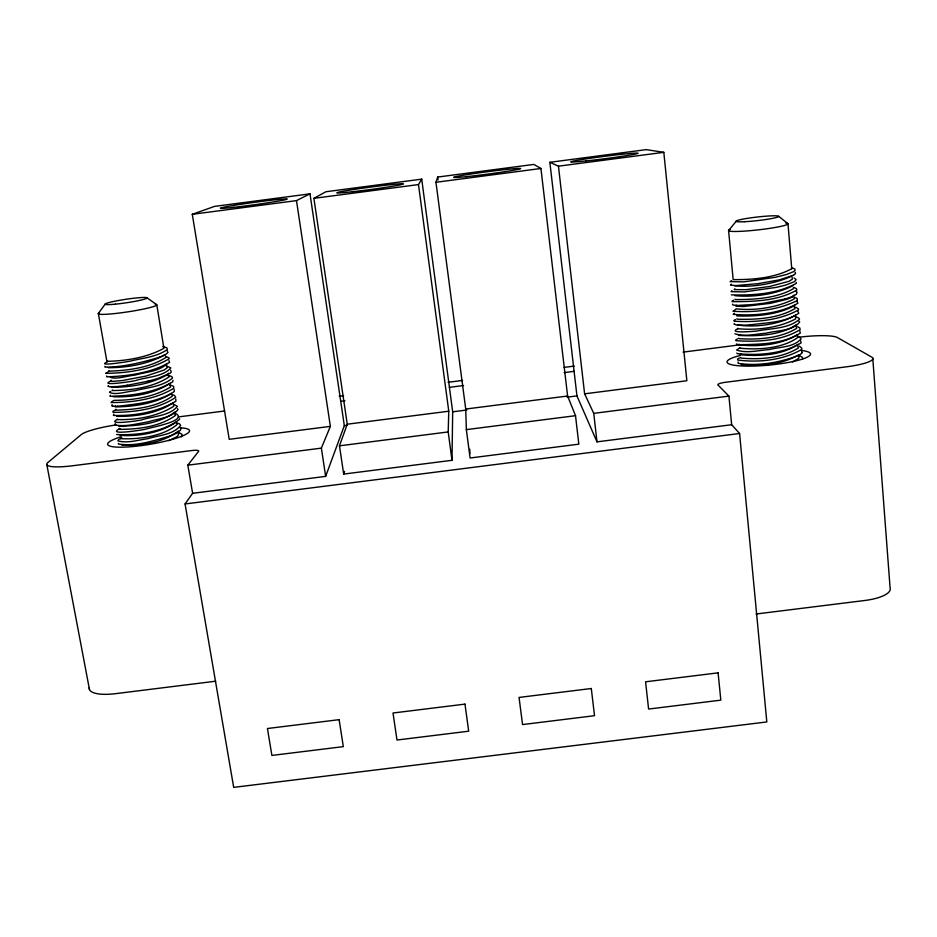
<?xml version="1.0" encoding="UTF-8"?>
<svg xmlns="http://www.w3.org/2000/svg" width="937" height="937" viewBox="0 0 937 937"><rect width="100%" height="100%" fill="white"/><g stroke="black" fill="none" stroke-linecap="round" stroke-linejoin="round"><path stroke-width="1.41" d="M451.997 460.301L452.676 411.811L421.72 179.154L325.924 191.745L313.895 198.328L347.252 424.203L339.463 445.825L343.68 474.075L451.997 460.301L448.202 431.934L448.764 411.214L418.488 184.577L421.72 179.154M118.437 443.365L118.413 444.021C135.678 446.773 153.762 440.777 170.323 435.881M737.548 325.034C755.597 327.587 779.221 324.752 795.654 315.078M737.852 328.255L737.817 328.735C756.955 330.41 778.413 327.962 795.583 318.955L795.618 316.964M116.762 415.829L116.703 416.321C135.642 416.778 157.545 413.522 173.345 402.676M168.473 373.16L168.344 374.074C151.829 384.006 130.536 387.332 111.48 387.344L111.714 386.911M801.967 352.792L801.475 350.497M739.691 347.58L739.598 348.131C758.138 350.087 782.336 348.576 797.692 337.589L797.34 336.582M156.807 304.923L163.916 348.295C147.05 357.594 125.769 361.014 106.877 361.319L98.338 313.473L105.272 304.033M108.153 367.667C126.296 367.854 148.749 364.224 165.135 354.561M794.892 304.654L794.599 305.614C777.476 314.867 756.218 316.554 736.951 315.945L736.869 315.101M802.611 359.129L802.447 357.348L799.038 355.369M343.68 474.075L344.547 471.358M435.951 182.282L437.708 177.058L533.809 164.42L540.93 168.484L567.599 396.011L575.517 415.688L578.832 444.161L470.093 457.994L466.357 429.626L465.724 409.047L435.951 182.282L540.93 168.484M739.445 344.312L739.27 344.839C758.209 347.1 780.603 344.793 797.235 334.931M799.097 337.226A32.362 5.2 -5.4 0 1 837.444 337.554L871.691 357.091A35.43 6.161 -5 0 1 845.912 366.894L725.179 382.331A8.96 1.64 -5.7 0 0 717.906 384.931L728.927 396.105L731.656 424.719L739.586 433.503L766.817 721.947L233.688 787.373L185.057 503.965L192.612 493.295L325.654 476.371L344.324 425.667L309.995 193.842L214.526 206.398L192.284 214.304L229.202 439.312L330.363 426.37L296.49 200.612L309.995 193.842M732.476 304.138L732.968 305.029L737.044 305.439L753.735 304.502M794.33 298.142L793.955 299.114C776.796 307.711 754.39 310.908 736.002 308.812M175.055 411.811C160.098 423.641 137.47 426.136 118.612 426.077L118.355 425.609M325.654 476.371L321.368 448.132L330.363 426.37M734.292 323.534L734.058 324.097L736.213 324.916L741.6 325.244M796.579 324.507C780.708 335.493 757.693 336.395 738.625 335.399L738.344 334.942M166.868 363.872C158.798 371.614 145.75 371.989 135.326 375.034C128.369 375.643 114.888 379.989 110.308 377.072M178.288 431.032C163.307 442.826 140.702 445.953 121.915 445.098L121.81 444.548M734.913 295.67C752.762 297.451 776.105 294.452 793.03 285.609M798.219 344.289C782.29 355.182 759.275 356.587 740.312 354.725L740.827 353.6M170.136 383.315C154.394 393.891 131.578 397.557 113.26 396.738M181.333 436.911L182.083 434.417L178.311 432.18M794.026 295.143L792.011 297.134L787.021 299.29L770.472 303.342L743.755 306.504L736.669 306.305L735.768 306.012L736.318 305.157M108.856 370.806L108.598 371.193C127.701 370.548 149.463 367.901 165.755 357.559L165.521 356.739M112.358 390.073L112.053 390.53C131.028 390.53 153 387.508 169.035 376.92L167.887 375.28M115.848 409.235L115.954 410.16C134.916 409.692 156.596 407.244 172.291 396.199L172.174 395.238M119.315 428.291L119.327 429.345C138.243 429.415 160.051 426.651 175.535 415.372L174.587 413.475M738.157 361.963L738.075 363.287C758.22 366.496 779.783 362.549 798.804 355.357M115.298 406.026L115.31 406.927C134.319 406.67 155.202 403.636 171.518 393.517M176.531 421.966C160.813 432.753 138.817 436.689 120.077 435.365M778.706 216.33L787.97 223.744L791.742 268.732C774.524 278.102 752.587 279.765 733.167 279.613L728.588 230.525L736.248 221.214M192.612 493.295L187.822 465.174L198.632 451.318A8.89 1.616 -9.4 0 0 191.464 450.58L73.063 465.712A35.02 6.02 -10 0 1 47.881 462.515L81.25 434.592A31.999 5.107 -9.6 0 1 116.106 424.941M106.654 375.983L106.689 376.838C127.912 376.135 151.056 372.961 169.585 362.361L168.941 360.593M104.932 366.344L104.979 367.128C123.391 367.14 141.698 362.549 159.267 357.325M798.792 354.713C782.266 364.692 760.469 366.484 741.483 364.587L741.05 364.06M113.845 414.224L113.4 415.407C134.436 416.169 157.756 411.987 175.945 401.188L175.769 399.092M112.124 404.702L111.702 405.826L112.78 406.166M110.32 395.156L109.945 396.21C131.145 395.953 154.406 392.837 172.795 381.804L172.9 380.293M121.564 437.427L120.709 438.668C138.348 439.629 163.858 436.22 177.222 424.391L176.777 423.395M791.894 276.028C775.227 283.911 750.408 287.753 734.292 285.703M108.446 385.599L107.907 386.138L109.594 386.782L118.191 386.477M111.058 380.199L110.496 381.043L113.178 381.336L122.595 380.516L145.985 376.077L164.373 369.916L167.184 367.737L166.798 366.016M177.011 432.894L180.583 430.095L180.864 427.752M106.877 361.319L107.521 360.897M165.228 354.807L167.934 352.605L167.29 350.906M731.949 290.704L731.094 291.653L744.4 291.887L776.211 287.401L785.511 285.141L794.435 281.65L796.122 279.577L793.99 277.926M734.901 288.83L734.221 289.615L746.168 289.674L769.956 286.441L789.212 281.217L792.315 279.191L792.128 277.446M734.456 313.251L733.214 314.375C754.379 316.05 779.291 313.86 797.914 303.248L796.907 301.327M110.753 391.455L109.488 392.123C114.361 395.765 127.748 391.233 135.033 390.741C147.542 387.438 162.394 386.735 172.502 378.056L171.904 376.662L169.257 375.643M737.571 338.772L735.604 340.131L735.92 340.693C757.073 342.11 781.739 341.045 800.104 329.66L799.882 328.02L797.563 326.65M792.21 296.642L796.321 294.335L797.036 292.297M117.008 419.612C105.284 425.679 142.611 420.244 142.33 419.671C153.703 416.157 169.527 415.969 177.421 406.365L173.122 403.894M793.358 275.314L779.279 279.87L758.033 283.665L735.674 285.586L730.473 285.035L731.375 284.145M113.412 400.614L111.034 402.535C132.012 402.664 155.647 399.361 173.802 388.269L173.532 386.255L169.761 384.908M733.683 300.145L731.949 301.234L732.394 301.655C753.758 301.691 778.073 300.964 796.813 290.037L796.415 288.596L793.897 287.448M739.434 357.946L737.536 359.07L737.724 360.042C758.841 362.806 783.426 360.218 801.779 349.337L801.826 348.166L799.296 346.104M792.433 361.998L798.804 358.332L799.05 356.095M115.157 410.137L112.944 411.273L113.119 412.362C134.085 412.292 158.271 409.246 175.699 397.335L174.528 395.414L171.483 394.407M119.995 428.596C104.698 436.01 144.345 429.825 146.512 428.912C148.667 427.858 188.278 420.994 176.062 413.674M109.863 381.523C99.006 386.559 136.743 380.832 136.252 380.352C147.367 376.861 162.897 376.885 170.874 367.913L166.236 365.84M735.557 319.529L733.835 320.466L734.198 321.215C755.62 322.515 779.783 320.431 798.511 309.901L798.441 308.859L795.665 307.09M121.705 438.012L118.788 439.371L117.839 440.835C127.526 443.599 138.196 439.957 148.011 438.657C158.775 435.201 173.286 434.885 180.618 425.468L179.599 423.911L176.613 422.786M168.73 440.695L176.414 436.982L177.983 435.67L178.733 433.374M737.63 328.817C726.995 333.689 754.613 331.311 757.131 330.984C771.034 328.231 788.486 328.922 799.495 319.236L799.003 318.205L795.361 316.519M739.48 348.002L736.599 350.087C747 353.554 758.736 350.321 769.476 349.536C779.818 346.831 793.651 347.451 801.041 338.936L799.425 336.828L797.305 335.973M108.001 371.942L105.682 373.336C126.823 373.195 151.068 369.764 169.187 358.719L168.906 357.817L165.849 356.482M731.668 280.667L730.052 281.615L743.591 281.861L775.473 277.282L786.717 274.447L793.721 271.601L794.951 270.559L794.998 269.177L791.976 267.713M157.92 378.478L170.171 373.207L171.248 372.083L170.686 370.256M735.557 309.526L733.003 311.236C754.273 312.735 778.097 310.1 797.317 300.519L797.211 298.493L793.592 296.935M107.333 361.975C94.578 367.058 130.419 361.307 130.477 361.061C142.834 358.016 156.784 357.067 167.325 349.489L166.845 347.756L162.874 346.667M784.96 299.008L764.463 303.12A30.851 3.725 -8.7 0 1 753.922 304.408M148.315 381.136L127.151 385.318M549.855 162.3L646.284 149.627L663.818 152.333L686.856 380.75L584.606 393.833L558.452 166.177L549.855 162.3L576.946 395.906L596.986 441.854L731.656 424.719M192.284 214.304L296.49 200.612M313.895 198.328L418.488 184.577M558.452 166.177L663.818 152.333M178.241 416.942L224.657 410.98M339.253 396.269L343.61 395.707M448.05 382.296L462.55 380.434M564.097 367.398L574.252 366.098M683.05 352.125L739.621 344.863M340.717 401.294L344.945 400.755M449.42 387.344L463.569 385.529M564.168 372.621L574.1 371.345M347.252 424.203L448.764 411.214M465.724 409.047L567.599 396.011M344.324 425.667L347.135 425.316M452.676 411.811L466.778 410.008M567.049 397.171L576.946 395.906M187.822 465.174L321.368 448.132M339.463 445.825L448.202 431.934M466.357 429.626L575.517 415.688M584.606 393.833L593.742 413.358L728.927 396.105M185.057 503.965L739.586 433.503M215.721 681.199L115.474 693.673A33.955 10.471 -12.1 0 1 89.308 687.676M756.112 614.004L864.418 600.535A34.353 10.694 -2.8 0 0 890.103 587.979L872.745 358.075M749.834 324.928C766.115 322.586 784.937 322.843 798.792 313.204L797.797 311.213M117.535 406.295C136.743 403.988 157.861 402.278 174.329 391.514L174.141 389.487M739.89 344.746C760.071 344.242 783.004 344.219 800.327 333.033L799.765 330.878M113.916 400.357C132.972 400.345 153.984 397.054 170.44 387.086L170.136 385.236M731.317 294.85C752.891 295.553 777.37 293.925 796.38 283.279L796.169 282.342M796.028 291.43L796.649 291.852M146.851 297.685L156.456 304.525M116.668 434.534C137.001 435.506 163.495 432.168 179.611 419.272L179.541 418.722M734.995 299.254L735.451 299.594C754.789 299.559 776.504 298.435 793.416 288.678L793.346 287.776M736.822 318.779L737.22 319.189C756.475 319.775 778.342 318.486 795.08 308.531L794.225 306.692M798.792 321.063L799.671 322.035C792.632 331.311 776.632 330.328 765.951 333.256C755.866 333.935 744.622 336.98 734.913 333.795M163.425 346.702L164.08 347.428M795.981 326.322L796.731 328.29C780.158 338.409 758.127 339.897 738.977 338.667L738.637 338.198M797.738 345.858L798.359 347.955C781.962 358.227 759.755 359.913 740.734 358.039L740.453 357.501M736.833 353.062L737.243 353.659C758.244 355.72 782.782 353.905 801.1 342.93L800.608 340.705M173.462 404.362L173.661 406.342C157.428 416.508 136.275 420.151 117.324 419.565L117.289 419.073M177.491 408.673L177.983 409.68C171.248 418.066 158.037 418.628 148.269 421.814C137.388 423.583 126.026 427.026 115.017 424.988A30.359 3.315 -9 0 1 115.485 423.735M795.197 272.386L795.513 273.264M46.862 464.811L89.472 689.515M791.613 267.888L791.742 268.732M437.708 177.058L438.083 179.951M593.742 413.358L596.986 441.854M469.742 449.233L469.917 453.613M155.237 304.256A29.586 2.612 -8.6 0 1 129.048 311.67A29.586 2.612 -8.6 0 1 99.053 312.911M176.859 432.894A30.265 6.09 -11.4 0 1 170.159 435.869M117.851 406.213A30.429 3.045 -10.3 0 1 112.955 406.131M127.373 385.212A30.511 3.127 -11.3 0 1 118.519 386.372M157.709 378.478A30.523 4.486 -11.7 0 1 148.187 381.09M165.064 354.818A30.581 4.744 -10.7 0 1 159.044 357.325M785.827 223.076A29.89 2.659 -6.5 0 1 758.806 229.799A29.89 2.659 -6.5 0 1 730.368 229.413M801.92 352.792A30.605 6.5 -6.5 0 1 798.664 355.357M740.136 344.711A30.652 3.432 -6.4 0 1 736.423 343.984M750.092 324.846A30.745 3.443 -7.8 0 1 741.905 325.174M792.023 296.642A30.886 5.072 -8 0 1 784.749 298.985M795.49 273.276A30.933 5.107 -7 0 1 793.206 275.326M801.861 350.52A41.954 7.109 -5.5 0 1 795.337 361.003A41.954 7.109 -5.5 0 1 737.396 365.653A41.954 7.109 -5.5 0 1 740.3 355.451M180.115 427.834A41.544 6.981 -9.5 0 1 175.289 438.493A41.544 6.981 -9.5 0 1 117.933 447.148A41.544 6.981 -9.5 0 1 120.861 436.771M339.135 719.663L267.443 728.517L271.894 755.433L343.317 746.637L339.135 719.663M464.975 704.12L393.013 713.01L396.995 740.031L468.687 731.2L464.975 704.12M591.294 688.508L519.051 697.433L522.553 724.57L594.526 715.704L591.294 688.508M718.093 672.848L645.57 681.808L648.603 709.051L720.834 700.15L718.093 672.848M115.298 304.162A21.153 1.757 -8.5 0 0 147.086 297.954A21.153 1.757 -8.5 0 0 116.129 300.953A21.153 1.757 -8.5 0 0 115.298 304.162M744.294 221.718A21.375 1.792 -6.5 0 0 778.495 216.67A21.375 1.792 -6.5 0 0 749.659 218.005A21.375 1.792 -6.5 0 0 744.294 221.718M585.812 160.953A34.001 1.206 -7.3 0 0 638.027 153.317A34.001 1.206 -7.3 0 0 589.256 158.412A34.001 1.206 -7.3 0 0 585.812 160.953M466.579 176.625A33.744 1.206 -7.5 0 0 520.199 168.812A33.744 1.206 -7.5 0 0 474.321 173.521A33.744 1.206 -7.5 0 0 466.579 176.625M352.441 191.745A33.685 1.206 -7.6 0 0 403.484 183.945A33.685 1.206 -7.6 0 0 354.42 189.379A33.685 1.206 -7.6 0 0 352.441 191.745M233.793 207.335A33.814 1.195 -7.8 0 0 286.909 199.265A33.814 1.195 -7.8 0 0 240.095 204.407A33.814 1.195 -7.8 0 0 233.793 207.335"/></g></svg>
